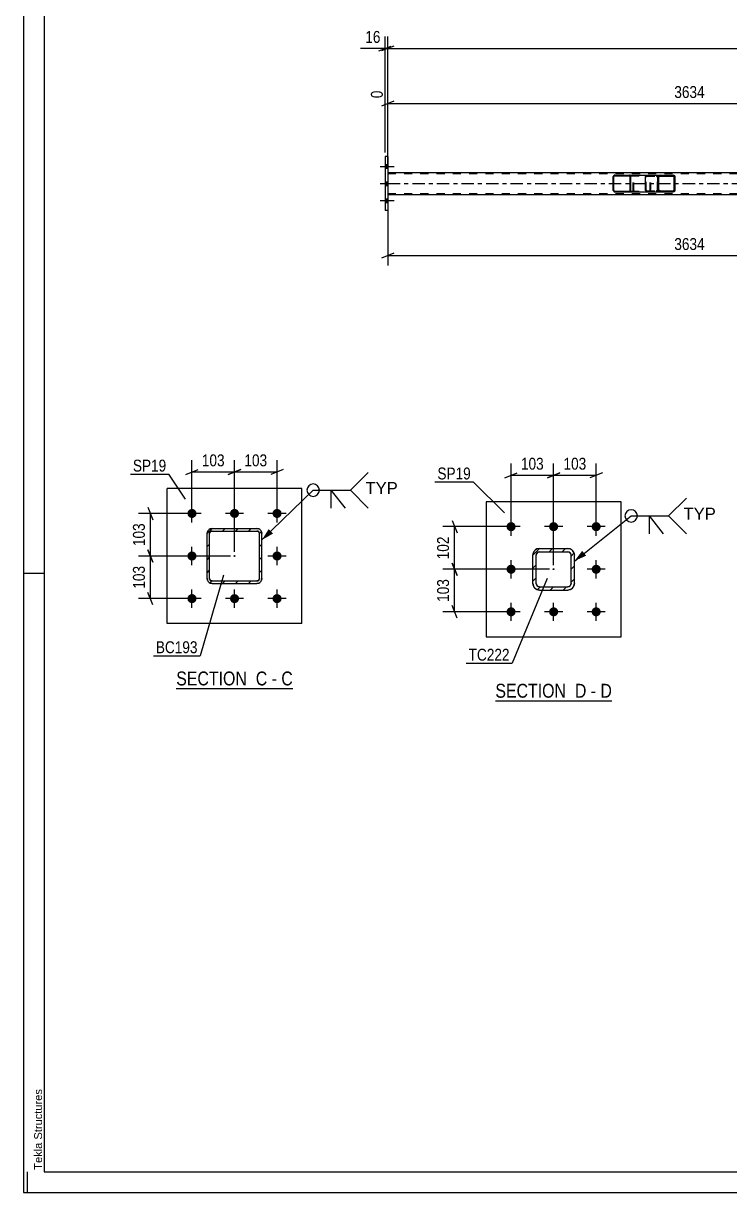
# Model space of a CAD drawing. Header units: millimetres. Extents: x -598 to 243, y -441 to 153.
# Drawn here: x -598 to -427.9, y -441 to -159.6 of the extents above; entities that cross this region are included whole.
import ezdxf

# ---------------------------------------------------------------- set-up
doc = ezdxf.new("R2010")
doc.units = ezdxf.units.MM
doc.linetypes.add('DXK_LINE_DOT2', pattern=[3.9198, 1.9599, -1.9599])
doc.linetypes.add('DXK_LINE_DOT3', pattern=[5.9187, 2.979, -0.9799, 0.9799, -0.9799])
doc.styles.add('Arial', font='ARIAL.TTF', dxfattribs={"height": 0.2})
doc.styles.add('Arial Narrow', font='ARIALN.TTF', dxfattribs={"height": 0.2})

# ---------------------------------------------------------------- blocks, each defined once
blk = doc.blocks.new('Unknown-318889849-1133')
at = {"color": 5, "linetype": 'Continuous'}
for p, q in [((-597.98, 152.99), (-597.98, -441.01)), ((-592.98, 147.99), (-592.98, -436.01)), ((-592.98, -292.01), (-597.98, -292.01)), ((-596.98, -441.01), (-596.98, -436.01)), ((-592.98, -436.01), (238.02, -436.01)), ((-597.98, -441.01), (243.02, -441.01))]:
    blk.add_line(p, q, dxfattribs=at)
at = {"color": 174, "linetype": 'Continuous', "style": 'Arial'}
blk.add_text('Tekla Structures', height=1.9102, rotation=90, dxfattribs=at).set_placement((-593.48, -435.51))
blk = doc.blocks.new('Unknown-318889849-13 - 5074')
at = {"color": 6, "linetype": 'Continuous'}
blk.add_line((-561.16, -319.66), (-533.09, -319.66), dxfattribs=at)
at = {"color": 0, "linetype": 'Continuous'}
blk.add_wipeout([(-543.05, -318.91), (-543.05, -315.41), (-561.16, -315.41), (-561.16, -318.91)], dxfattribs=at)
at = {"color": 7, "linetype": 'Continuous', "style": 'Arial Narrow'}
blk.add_text('SECTION ', height=3.34, dxfattribs=at).set_placement((-561.16, -318.91))
at = {"color": 0, "linetype": 'Continuous'}
blk.add_wipeout([(-539.23, -318.91), (-539.23, -315.41), (-542, -315.41), (-542, -318.91)], dxfattribs=at)
blk.add_wipeout([(-536.9, -318.91), (-536.9, -315.41), (-538.18, -315.41), (-538.18, -318.91)], dxfattribs=at)
at = {"color": 7, "linetype": 'Continuous', "style": 'Arial Narrow'}
blk.add_text('C', height=3.34, dxfattribs=at).set_placement((-542, -318.91))
at = {"color": 0, "linetype": 'Continuous'}
blk.add_wipeout([(-533.09, -318.91), (-533.09, -315.41), (-535.85, -315.41), (-535.85, -318.91)], dxfattribs=at)
at = {"color": 7, "linetype": 'Continuous', "style": 'Arial Narrow'}
for s, p in [('-', (-538.18, -318.91)), ('C', (-535.85, -318.91))]:
    blk.add_text(s, height=3.34, dxfattribs=at).set_placement(p)
blk = doc.blocks.new('Unknown-318889849-14 - 5330')
at = {"color": 6, "linetype": 'Continuous'}
blk.add_line((-484.29, -322.62), (-456.22, -322.62), dxfattribs=at)
at = {"color": 0, "linetype": 'Continuous'}
blk.add_wipeout([(-466.18, -321.87), (-466.18, -318.37), (-484.29, -318.37), (-484.29, -321.87)], dxfattribs=at)
at = {"color": 7, "linetype": 'Continuous', "style": 'Arial Narrow'}
blk.add_text('SECTION ', height=3.34, dxfattribs=at).set_placement((-484.29, -321.87))
at = {"color": 0, "linetype": 'Continuous'}
blk.add_wipeout([(-462.37, -321.87), (-462.37, -318.37), (-465.13, -318.37), (-465.13, -321.87)], dxfattribs=at)
blk.add_wipeout([(-460.04, -321.87), (-460.04, -318.37), (-461.32, -318.37), (-461.32, -321.87)], dxfattribs=at)
at = {"color": 7, "linetype": 'Continuous', "style": 'Arial Narrow'}
blk.add_text('D', height=3.34, dxfattribs=at).set_placement((-465.13, -321.87))
at = {"color": 0, "linetype": 'Continuous'}
blk.add_wipeout([(-456.22, -321.87), (-456.22, -318.37), (-458.99, -318.37), (-458.99, -321.87)], dxfattribs=at)
at = {"color": 7, "linetype": 'Continuous', "style": 'Arial Narrow'}
for s, p in [('-', (-461.32, -321.87)), ('D', (-458.99, -321.87))]:
    blk.add_text(s, height=3.34, dxfattribs=at).set_placement(p)
blk = doc.blocks.new('Bolt-318889849-4613 - 4537')
at = {"linetype": 'Continuous'}
for points in [[(-510.21, -194.44), (-510.21, -193.56), (-510.85, -193.56), (-510.85, -194.44)], [(-510.21, -194.44), (-510.21, -193.56), (-510.85, -193.56), (-510.85, -194.44)], [(-510.21, -194.44), (-510.21, -193.56), (-510.85, -193.56), (-510.85, -194.44)], [(-510.21, -198.54), (-510.21, -197.66), (-510.85, -197.66), (-510.85, -198.54)], [(-510.21, -198.54), (-510.21, -197.66), (-510.85, -197.66), (-510.85, -198.54)], [(-510.21, -202.64), (-510.21, -201.76), (-510.85, -201.76), (-510.85, -202.64)], [(-510.21, -202.64), (-510.21, -201.76), (-510.85, -201.76), (-510.85, -202.64)], [(-510.21, -202.64), (-510.21, -201.76), (-510.85, -201.76), (-510.85, -202.64)]]:
    blk.add_hatch(color=1, dxfattribs=at).paths.add_polyline_path(points)
at = {"color": 1, "linetype": 'Continuous'}
for p, q in [((-512.01, -194), (-508.69, -194)), ((-512.01, -194), (-508.69, -194)), ((-512.01, -194), (-508.69, -194)), ((-510.85, -193.56), (-510.21, -193.56)), ((-510.85, -193.56), (-510.21, -193.56)), ((-510.85, -193.56), (-510.21, -193.56)), ((-510.85, -194.44), (-510.21, -194.44)), ((-510.85, -194.44), (-510.21, -194.44)), ((-510.85, -194.44), (-510.21, -194.44)), ((-512.01, -198.1), (-508.69, -198.1)), ((-512.01, -198.1), (-508.69, -198.1)), ((-510.85, -197.66), (-510.21, -197.66)), ((-510.85, -197.66), (-510.21, -197.66)), ((-510.85, -198.54), (-510.21, -198.54)), ((-510.85, -198.54), (-510.21, -198.54)), ((-512.01, -202.2), (-508.69, -202.2)), ((-512.01, -202.2), (-508.69, -202.2)), ((-512.01, -202.2), (-508.69, -202.2)), ((-510.85, -201.76), (-510.21, -201.76)), ((-510.85, -201.76), (-510.21, -201.76)), ((-510.85, -201.76), (-510.21, -201.76)), ((-510.85, -202.64), (-510.21, -202.64)), ((-510.85, -202.64), (-510.21, -202.64)), ((-510.85, -202.64), (-510.21, -202.64))]:
    blk.add_line(p, q, dxfattribs=at)
blk = doc.blocks.new('Part-318889849-4617 - 4537')
at = {"color": 2, "linetype": 'Continuous'}
for p, q in [((-510.21, -195.46), (157.07, -195.46)), ((-510.21, -200.74), (-365.66, -200.74))]:
    blk.add_line(p, q, dxfattribs=at)
at = {"color": 7, "linetype": 'DXK_LINE_DOT2'}
for p, q in [((-510.21, -195.46), (-510.21, -200.74)), ((-510.21, -195.7), (157.07, -195.7)), ((-510.21, -200.5), (157.07, -200.5))]:
    blk.add_line(p, q, dxfattribs=at)
at = {"color": 7, "linetype": 'DXK_LINE_DOT3'}
blk.add_line((-510.21, -198.1), (157.07, -198.1), dxfattribs=at)
blk = doc.blocks.new('Part-318889849-4829 - 4537')
at = {"color": 2, "linetype": 'Continuous'}
for p, q in [((-510.21, -191.6), (-510.85, -191.6)), ((-510.85, -191.6), (-510.85, -204.6)), ((-510.21, -191.6), (-510.21, -204.6)), ((-510.21, -204.6), (-510.85, -204.6))]:
    blk.add_line(p, q, dxfattribs=at)
blk = doc.blocks.new('Part-318889849-4833 - 4537')
at = {"linetype": 'Continuous'}
h = blk.add_hatch(dxfattribs=at)
h.set_pattern_fill('', scale=0.7, style=0, pattern_type=0)
h.set_pattern_definition([(45, (-440.9856, -196.392), (-1.57154, 1.57154), [])])
h.paths.add_polyline_path([(-440.95, -196.58), (-440.99, -196.39), (-441.09, -196.24), (-441.26, -196.13), (-441.45, -196.1), (-444.63, -196.1), (-444.83, -196.13), (-444.99, -196.24), (-445.1, -196.39), (-445.14, -196.58), (-445.14, -199.62), (-445.1, -199.8), (-444.99, -199.96), (-444.83, -200.06), (-444.63, -200.1), (-441.45, -200.1), (-441.26, -200.06), (-441.09, -199.96), (-440.99, -199.8), (-440.95, -199.62)])
h.paths.add_polyline_path([(-441.22, -199.71), (-441.27, -199.79), (-441.35, -199.84), (-441.45, -199.86), (-444.63, -199.86), (-444.73, -199.84), (-444.81, -199.79), (-444.87, -199.71), (-444.89, -199.62), (-444.89, -196.58), (-444.87, -196.48), (-444.81, -196.41), (-444.73, -196.35), (-444.63, -196.34), (-441.45, -196.34), (-441.35, -196.35), (-441.27, -196.41), (-441.22, -196.48), (-441.2, -196.58), (-441.2, -199.62)])
at = {"color": 2, "linetype": 'Continuous'}
for p, q in [((-448.13, -196.58), (-448.11, -196.39)), ((-448.13, -199.62), (-448.13, -196.58)), ((-448.11, -196.39), (-448.05, -196.24)), ((-448.05, -196.24), (-447.96, -196.13)), ((-447.96, -196.13), (-447.86, -196.1)), ((-447.86, -196.1), (-444.63, -196.1)), ((-445.1, -196.39), (-445.14, -196.58)), ((-445.14, -199.62), (-445.14, -196.58)), ((-444.89, -196.58), (-444.87, -196.48)), ((-444.89, -199.62), (-444.89, -196.58)), ((-444.87, -196.48), (-444.81, -196.41)), ((-444.63, -196.1), (-444.83, -196.13)), ((-444.81, -196.41), (-444.73, -196.35)), ((-444.73, -196.35), (-444.63, -196.34)), ((-444.63, -196.1), (-441.45, -196.1)), ((-444.63, -196.34), (-441.45, -196.34)), ((-441.26, -196.13), (-441.45, -196.1)), ((-441.45, -196.34), (-441.35, -196.35)), ((-441.35, -196.35), (-441.27, -196.41)), ((-441.27, -196.41), (-441.22, -196.48)), ((-441.22, -196.48), (-441.2, -196.58)), ((-441.2, -199.62), (-441.2, -196.58)), ((-440.95, -196.58), (-440.99, -196.39)), ((-440.95, -199.62), (-440.95, -196.58)), ((-448.11, -199.8), (-448.13, -199.62)), ((-448.05, -199.96), (-448.11, -199.8)), ((-445.14, -199.62), (-445.1, -199.8)), ((-444.87, -199.71), (-444.89, -199.62)), ((-444.81, -199.79), (-444.87, -199.71)), ((-444.73, -199.84), (-444.81, -199.79)), ((-441.27, -199.79), (-441.35, -199.84)), ((-441.22, -199.71), (-441.27, -199.79)), ((-441.2, -199.62), (-441.22, -199.71)), ((-440.99, -199.8), (-440.95, -199.62)), ((-447.96, -200.06), (-448.05, -199.96)), ((-447.86, -200.1), (-447.96, -200.06)), ((-447.86, -200.1), (-444.63, -200.1)), ((-444.83, -200.06), (-444.63, -200.1)), ((-444.63, -199.86), (-444.73, -199.84)), ((-444.63, -199.86), (-441.45, -199.86)), ((-444.63, -200.1), (-441.45, -200.1)), ((-441.35, -199.84), (-441.45, -199.86)), ((-441.45, -200.1), (-441.26, -200.06))]:
    blk.add_line(p, q, dxfattribs=at)
at = {"color": 7, "linetype": 'DXK_LINE_DOT2'}
for p, q in [((-447.99, -196.48), (-448, -196.58)), ((-448, -199.62), (-448, -196.58)), ((-447.96, -196.41), (-447.99, -196.48)), ((-447.91, -196.35), (-447.96, -196.41)), ((-447.86, -196.34), (-447.91, -196.35)), ((-447.86, -196.34), (-441.45, -196.34)), ((-446.87, -196.34), (-446.87, -196.1)), ((-445.53, -196.1), (-445.33, -196.13)), ((-445.43, -196.35), (-445.53, -196.34)), ((-445.35, -196.41), (-445.43, -196.35)), ((-445.29, -196.48), (-445.35, -196.41)), ((-445.28, -196.58), (-445.29, -196.48)), ((-445.28, -199.62), (-445.28, -196.58)), ((-445.06, -196.39), (-445.02, -196.58)), ((-445.02, -199.62), (-445.02, -196.58)), ((-444.63, -196.1), (-441.45, -196.1)), ((-448, -199.62), (-447.99, -199.71)), ((-447.99, -199.71), (-447.96, -199.79)), ((-447.96, -199.79), (-447.91, -199.84)), ((-445.43, -199.84), (-445.35, -199.79)), ((-445.35, -199.79), (-445.29, -199.71)), ((-445.29, -199.71), (-445.28, -199.62)), ((-445.02, -199.62), (-445.06, -199.8)), ((-447.91, -199.84), (-447.86, -199.86)), ((-447.86, -199.86), (-441.45, -199.86)), ((-446.87, -200.1), (-446.87, -199.86)), ((-445.53, -199.86), (-445.43, -199.84)), ((-445.33, -200.06), (-445.53, -200.1)), ((-444.63, -200.1), (-441.45, -200.1))]:
    blk.add_line(p, q, dxfattribs=at)
for centre, start, end in [((-445.51, -196.59), 23.8494, 68.8059), ((-445.51, -199.6), 291.1941, 336.1506)]:
    blk.add_arc(centre, 0.492, start, end, dxfattribs=at)
at = {"color": 2, "linetype": 'Continuous'}
for centre, start, end in [((-444.65, -196.59), 111.1941, 156.1506), ((-441.44, -196.59), 23.8494, 68.8059), ((-444.65, -199.6), 203.8494, 248.8059), ((-441.44, -199.6), 291.1941, 336.1506)]:
    blk.add_arc(centre, 0.492, start, end, dxfattribs=at)
blk = doc.blocks.new('Part-318889849-4838 - 4537')
at = {"linetype": 'Continuous'}
h = blk.add_hatch(dxfattribs=at)
h.set_pattern_fill('', scale=0.7, style=0, pattern_type=0)
h.set_pattern_definition([(45, (-451.6547, -196.2933), (-1.57154, 1.57154), [])])
h.paths.add_polyline_path([(-451.63, -196.42), (-451.65, -196.29), (-451.73, -196.19), (-451.84, -196.12), (-451.97, -196.1), (-455.54, -196.1), (-455.68, -196.12), (-455.79, -196.19), (-455.86, -196.29), (-455.89, -196.42), (-455.89, -199.78), (-455.86, -199.9), (-455.79, -200), (-455.68, -200.07), (-455.54, -200.1), (-451.97, -200.1), (-451.84, -200.07), (-451.73, -200), (-451.65, -199.9), (-451.63, -199.78)])
h.paths.add_polyline_path([(-451.81, -199.84), (-451.85, -199.89), (-451.9, -199.92), (-451.97, -199.94), (-455.54, -199.94), (-455.61, -199.92), (-455.67, -199.89), (-455.7, -199.84), (-455.72, -199.78), (-455.72, -196.42), (-455.7, -196.35), (-455.67, -196.3), (-455.61, -196.27), (-455.54, -196.26), (-451.97, -196.26), (-451.9, -196.27), (-451.85, -196.3), (-451.81, -196.35), (-451.8, -196.42), (-451.8, -199.78)])
at = {"color": 2, "linetype": 'Continuous'}
for p, q in [((-455.86, -196.29), (-455.89, -196.42)), ((-455.89, -199.78), (-455.89, -196.42)), ((-455.72, -196.42), (-455.7, -196.35)), ((-455.72, -199.78), (-455.72, -196.42)), ((-455.7, -196.35), (-455.67, -196.3)), ((-455.54, -196.1), (-455.68, -196.12)), ((-455.67, -196.3), (-455.61, -196.27)), ((-455.61, -196.27), (-455.54, -196.26)), ((-455.54, -196.1), (-451.97, -196.1)), ((-455.54, -196.26), (-451.97, -196.26)), ((-451.97, -196.1), (-447.86, -196.1)), ((-451.84, -196.12), (-451.97, -196.1)), ((-451.97, -196.26), (-451.9, -196.27)), ((-451.9, -196.27), (-451.85, -196.3)), ((-451.85, -196.3), (-451.81, -196.35)), ((-451.81, -196.35), (-451.8, -196.42)), ((-451.8, -199.78), (-451.8, -196.42)), ((-451.63, -196.42), (-451.65, -196.29)), ((-451.63, -199.78), (-451.63, -196.42)), ((-455.89, -199.78), (-455.86, -199.9)), ((-455.7, -199.84), (-455.72, -199.78)), ((-451.8, -199.78), (-451.81, -199.84)), ((-451.65, -199.9), (-451.63, -199.78)), ((-455.67, -199.89), (-455.7, -199.84)), ((-455.68, -200.07), (-455.54, -200.1)), ((-455.61, -199.92), (-455.67, -199.89)), ((-455.54, -199.94), (-455.61, -199.92)), ((-455.54, -199.94), (-451.97, -199.94)), ((-455.54, -200.1), (-451.97, -200.1)), ((-451.9, -199.92), (-451.97, -199.94)), ((-451.97, -200.1), (-451.84, -200.07)), ((-451.97, -200.1), (-447.86, -200.1)), ((-451.85, -199.89), (-451.9, -199.92)), ((-451.81, -199.84), (-451.85, -199.89))]:
    blk.add_line(p, q, dxfattribs=at)
at = {"color": 7, "linetype": 'DXK_LINE_DOT2'}
for p, q in [((-455.54, -196.1), (-451.97, -196.1)), ((-455.54, -196.26), (-447.21, -196.26)), ((-451.13, -196.42), (-451.1, -196.29)), ((-451.13, -199.78), (-451.13, -196.42)), ((-450.94, -196.35), (-450.96, -196.42)), ((-450.96, -199.78), (-450.96, -196.42)), ((-450.91, -196.3), (-450.94, -196.35)), ((-450.92, -196.12), (-450.78, -196.1)), ((-450.85, -196.27), (-450.91, -196.3)), ((-450.78, -196.26), (-450.85, -196.27)), ((-447.86, -196.1), (-447.21, -196.1)), ((-447.21, -196.1), (-447.08, -196.12)), ((-447.14, -196.27), (-447.21, -196.26)), ((-447.09, -196.3), (-447.14, -196.27)), ((-447.05, -196.35), (-447.09, -196.3)), ((-447.04, -196.42), (-447.05, -196.35)), ((-447.04, -199.78), (-447.04, -196.42)), ((-446.89, -196.29), (-446.87, -196.39)), ((-446.87, -196.39), (-446.87, -196.42)), ((-446.87, -199.78), (-446.87, -196.42)), ((-451.1, -199.9), (-451.13, -199.78)), ((-450.96, -199.78), (-450.94, -199.84)), ((-447.05, -199.84), (-447.04, -199.78)), ((-446.87, -199.8), (-446.89, -199.9)), ((-446.87, -199.78), (-446.87, -199.8)), ((-455.54, -199.94), (-447.21, -199.94)), ((-455.54, -200.1), (-451.97, -200.1)), ((-450.94, -199.84), (-450.91, -199.89)), ((-450.78, -200.1), (-450.92, -200.07)), ((-450.91, -199.89), (-450.89, -199.9)), ((-450.89, -199.9), (-450.85, -199.92)), ((-450.85, -199.92), (-450.78, -199.94)), ((-447.86, -200.1), (-447.21, -200.1)), ((-447.21, -199.94), (-447.14, -199.92)), ((-447.08, -200.07), (-447.21, -200.1)), ((-447.14, -199.92), (-447.09, -199.89)), ((-447.09, -199.89), (-447.05, -199.84))]:
    blk.add_line(p, q, dxfattribs=at)
at = {"color": 2, "linetype": 'Continuous'}
for centre, start, end in [((-455.56, -196.43), 110.7583, 155.68), ((-451.96, -196.43), 24.32, 69.2417), ((-455.56, -199.76), 204.32, 249.2417), ((-451.96, -199.76), 290.7583, 335.68)]:
    blk.add_arc(centre, 0.331, start, end, dxfattribs=at)
at = {"color": 7, "linetype": 'DXK_LINE_DOT2'}
for centre, start, end in [((-450.8, -196.43), 110.7583, 155.68), ((-447.2, -196.43), 24.32, 69.2417), ((-450.8, -199.76), 204.32, 249.2417), ((-447.2, -199.76), 290.7583, 335.68)]:
    blk.add_arc(centre, 0.331, start, end, dxfattribs=at)
blk = doc.blocks.new('Part-318889849-5132 - 5074')
at = {"linetype": 'Continuous'}
h = blk.add_hatch(dxfattribs=at)
h.set_pattern_fill('', scale=0.7, style=0, pattern_type=0)
h.set_pattern_definition([(45, (-552.521, -281.1657), (-1.57154, 1.57154), [])])
h.paths.add_polyline_path([(-541.72, -281.17), (-552.52, -281.17), (-552.98, -281.26), (-553.37, -281.52), (-553.63, -281.91), (-553.72, -282.37), (-553.72, -293.17), (-553.63, -293.62), (-553.37, -294.01), (-552.98, -294.27), (-552.52, -294.37), (-541.72, -294.37), (-541.26, -294.27), (-540.87, -294.01), (-540.61, -293.62), (-540.52, -293.17), (-540.52, -282.37), (-540.61, -281.91), (-540.87, -281.52), (-541.26, -281.26)])
h.paths.add_polyline_path([(-541.17, -282.14), (-541.12, -282.37), (-541.12, -293.17), (-541.17, -293.4), (-541.3, -293.59), (-541.49, -293.72), (-541.72, -293.77), (-552.52, -293.77), (-552.75, -293.72), (-552.95, -293.59), (-553.08, -293.4), (-553.12, -293.17), (-553.12, -282.37), (-553.08, -282.14), (-552.95, -281.94), (-552.75, -281.81), (-552.52, -281.77), (-541.72, -281.77), (-541.49, -281.81), (-541.3, -281.94)])
blk.add_hatch(color=246, dxfattribs=at).paths.add_polyline_path([(-547.12, -287.87, -1), (-547.12, -287.67, -1)])
at = {"color": 7, "linetype": 'DXK_LINE_DOT2'}
for p, q in [((-552.98, -281.26), (-552.52, -281.17)), ((-552.52, -281.17), (-541.72, -281.17)), ((-541.72, -281.17), (-541.26, -281.26)), ((-553.72, -282.37), (-553.63, -281.91)), ((-553.72, -293.17), (-553.72, -282.37)), ((-553.08, -282.14), (-553.12, -282.37)), ((-553.12, -293.17), (-553.12, -282.37)), ((-552.95, -281.94), (-553.08, -282.14)), ((-552.75, -281.81), (-552.95, -281.94)), ((-552.52, -281.77), (-552.75, -281.81)), ((-552.52, -281.77), (-541.72, -281.77)), ((-541.49, -281.81), (-541.72, -281.77)), ((-541.3, -281.94), (-541.49, -281.81)), ((-541.17, -282.14), (-541.3, -281.94)), ((-541.12, -282.37), (-541.17, -282.14)), ((-541.12, -293.17), (-541.12, -282.37)), ((-540.61, -281.91), (-540.52, -282.37)), ((-540.52, -293.17), (-540.52, -282.37)), ((-553.63, -293.62), (-553.72, -293.17)), ((-553.12, -293.17), (-553.08, -293.4)), ((-553.08, -293.4), (-552.95, -293.59)), ((-552.52, -294.37), (-552.98, -294.27)), ((-552.95, -293.59), (-552.75, -293.72)), ((-552.75, -293.72), (-552.52, -293.77)), ((-552.52, -293.77), (-541.72, -293.77)), ((-552.52, -294.37), (-541.72, -294.37)), ((-541.72, -293.77), (-541.49, -293.72)), ((-541.26, -294.27), (-541.72, -294.37)), ((-541.49, -293.72), (-541.3, -293.59)), ((-541.3, -293.59), (-541.17, -293.4)), ((-541.17, -293.4), (-541.12, -293.17)), ((-540.52, -293.17), (-540.61, -293.62))]:
    blk.add_line(p, q, dxfattribs=at)
at = {"color": 2, "linetype": 'Continuous'}
for p, q in [((-552.52, -281.17), (-552.98, -281.26)), ((-552.52, -281.17), (-541.72, -281.17)), ((-541.26, -281.26), (-541.72, -281.17)), ((-553.63, -281.91), (-553.72, -282.37)), ((-553.72, -293.17), (-553.72, -282.37)), ((-553.12, -282.37), (-553.08, -282.14)), ((-553.12, -293.17), (-553.12, -282.37)), ((-553.08, -282.14), (-552.95, -281.94)), ((-552.95, -281.94), (-552.75, -281.81)), ((-552.75, -281.81), (-552.52, -281.77)), ((-552.52, -281.77), (-541.72, -281.77)), ((-541.72, -281.77), (-541.49, -281.81)), ((-541.49, -281.81), (-541.3, -281.94)), ((-541.3, -281.94), (-541.17, -282.14)), ((-541.17, -282.14), (-541.12, -282.37)), ((-541.12, -293.17), (-541.12, -282.37)), ((-540.52, -282.37), (-540.61, -281.91)), ((-540.52, -293.17), (-540.52, -282.37)), ((-553.72, -293.17), (-553.63, -293.62)), ((-553.08, -293.4), (-553.12, -293.17)), ((-552.95, -293.59), (-553.08, -293.4)), ((-552.98, -294.27), (-552.52, -294.37)), ((-552.75, -293.72), (-552.95, -293.59)), ((-552.52, -293.77), (-552.75, -293.72)), ((-552.52, -293.77), (-541.72, -293.77)), ((-552.52, -294.37), (-541.72, -294.37)), ((-541.49, -293.72), (-541.72, -293.77)), ((-541.72, -294.37), (-541.26, -294.27)), ((-541.3, -293.59), (-541.49, -293.72)), ((-541.17, -293.4), (-541.3, -293.59)), ((-541.12, -293.17), (-541.17, -293.4)), ((-540.61, -293.62), (-540.52, -293.17))]:
    blk.add_line(p, q, dxfattribs=at)
at = {"color": 7, "linetype": 'DXK_LINE_DOT3'}
blk.add_line((-547.12, -287.77), (-547.12, -287.77), dxfattribs=at)
at = {"color": 246, "linetype": 'DXK_LINE_DOT2'}
blk.add_line((-547.12, -287.77), (-547.12, -287.77), dxfattribs=at)
at = {"color": 246, "linetype": 'Continuous'}
blk.add_circle((-547.12, -287.77), 0.1, dxfattribs=at)
at = {"color": 7, "linetype": 'DXK_LINE_DOT2'}
for centre, start, end in [((-552.52, -282.37), 112.5, 157.5), ((-541.72, -282.37), 22.5, 67.5), ((-552.52, -293.17), 202.5, 247.5), ((-541.72, -293.17), 292.5, 337.5)]:
    blk.add_arc(centre, 1.2, start, end, dxfattribs=at)
at = {"color": 2, "linetype": 'Continuous'}
for centre, start, end in [((-552.52, -282.37), 112.5, 157.5), ((-541.72, -282.37), 22.5, 67.5), ((-552.52, -293.17), 202.5, 247.5), ((-541.72, -293.17), 292.5, 337.5)]:
    blk.add_arc(centre, 1.2, start, end, dxfattribs=at)
blk = doc.blocks.new('Bolt-318889849-5124 - 5074')
at = {"linetype": 'Continuous'}
for points in [[(-557.37, -278.62, -1), (-557.37, -276.42, -1)], [(-547.12, -278.62, -1), (-547.12, -276.42, -1)], [(-536.87, -278.62, -1), (-536.87, -276.42, -1)], [(-557.37, -288.87, -1), (-557.37, -286.67, -1)], [(-536.87, -288.87, -1), (-536.87, -286.67, -1)], [(-557.37, -299.12, -1), (-557.37, -296.92, -1)], [(-547.12, -299.12, -1), (-547.12, -296.92, -1)], [(-536.87, -299.12, -1), (-536.87, -296.92, -1)]]:
    blk.add_hatch(color=1, dxfattribs=at).paths.add_polyline_path(points)
at = {"color": 1, "linetype": 'Continuous'}
for p, q in [((-557.37, -279.72), (-557.37, -275.32)), ((-547.12, -279.72), (-547.12, -275.32)), ((-536.87, -279.72), (-536.87, -275.32)), ((-555.17, -277.52), (-559.57, -277.52)), ((-544.92, -277.52), (-549.32, -277.52)), ((-534.67, -277.52), (-539.07, -277.52)), ((-557.37, -289.97), (-557.37, -285.57)), ((-536.87, -289.97), (-536.87, -285.57)), ((-555.17, -287.77), (-559.57, -287.77)), ((-534.67, -287.77), (-539.07, -287.77)), ((-555.17, -298.02), (-559.57, -298.02)), ((-557.37, -300.22), (-557.37, -295.82)), ((-544.92, -298.02), (-549.32, -298.02)), ((-547.12, -300.22), (-547.12, -295.82)), ((-534.67, -298.02), (-539.07, -298.02)), ((-536.87, -300.22), (-536.87, -295.82))]:
    blk.add_line(p, q, dxfattribs=at)
blk = doc.blocks.new('Part-318889849-5224 - 5074')
at = {"color": 2, "linetype": 'Continuous'}
for p, q in [((-530.87, -271.52), (-563.37, -271.52)), ((-563.37, -304.02), (-563.37, -271.52)), ((-530.87, -304.02), (-530.87, -271.52)), ((-530.87, -304.02), (-563.37, -304.02))]:
    blk.add_line(p, q, dxfattribs=at)
blk = doc.blocks.new('Part-318889849-5491 - 5330')
at = {"linetype": 'Continuous'}
h = blk.add_hatch(dxfattribs=at)
h.set_pattern_fill('', scale=0.7, style=0, pattern_type=0)
h.set_pattern_definition([(45, (-473.658, -285.9458), (-1.57154, 1.57154), [])])
h.paths.add_polyline_path([(-466.86, -285.95), (-473.66, -285.95), (-474.27, -286.07), (-474.79, -286.41), (-475.14, -286.93), (-475.26, -287.55), (-475.26, -294.35), (-475.14, -294.96), (-474.79, -295.48), (-474.27, -295.82), (-473.66, -295.95), (-466.86, -295.95), (-466.25, -295.82), (-465.73, -295.48), (-465.38, -294.96), (-465.26, -294.35), (-465.26, -287.55), (-465.38, -286.93), (-465.73, -286.41), (-466.25, -286.07)])
h.paths.add_polyline_path([(-466.12, -287.24), (-466.06, -287.55), (-466.06, -294.35), (-466.12, -294.65), (-466.29, -294.91), (-466.55, -295.08), (-466.86, -295.15), (-473.66, -295.15), (-473.96, -295.08), (-474.22, -294.91), (-474.4, -294.65), (-474.46, -294.35), (-474.46, -287.55), (-474.4, -287.24), (-474.22, -286.98), (-473.96, -286.81), (-473.66, -286.75), (-466.86, -286.75), (-466.55, -286.81), (-466.29, -286.98)])
blk.add_hatch(color=246, dxfattribs=at).paths.add_polyline_path([(-470.26, -291.05, -1), (-470.26, -290.85, -1)])
at = {"color": 7, "linetype": 'DXK_LINE_DOT2'}
for p, q in [((-475.26, -287.55), (-475.14, -286.93)), ((-474.27, -286.07), (-473.66, -285.95)), ((-473.66, -286.75), (-473.96, -286.81)), ((-473.66, -285.95), (-466.86, -285.95)), ((-473.66, -286.75), (-466.86, -286.75)), ((-466.86, -285.95), (-466.25, -286.07)), ((-466.55, -286.81), (-466.86, -286.75)), ((-465.38, -286.93), (-465.26, -287.55)), ((-475.26, -294.35), (-475.26, -287.55)), ((-474.4, -287.24), (-474.46, -287.55)), ((-474.46, -294.35), (-474.46, -287.55)), ((-466.06, -287.55), (-466.12, -287.24)), ((-466.06, -294.35), (-466.06, -287.55)), ((-465.26, -294.35), (-465.26, -287.55)), ((-475.14, -294.96), (-475.26, -294.35)), ((-474.46, -294.35), (-474.4, -294.65)), ((-473.96, -295.08), (-473.66, -295.15)), ((-473.66, -295.15), (-466.86, -295.15)), ((-466.86, -295.15), (-466.55, -295.08)), ((-466.12, -294.65), (-466.06, -294.35)), ((-465.26, -294.35), (-465.38, -294.96)), ((-473.66, -295.95), (-474.27, -295.82)), ((-473.66, -295.95), (-466.86, -295.95)), ((-466.25, -295.82), (-466.86, -295.95))]:
    blk.add_line(p, q, dxfattribs=at)
at = {"color": 2, "linetype": 'Continuous'}
for p, q in [((-475.14, -286.93), (-475.26, -287.55)), ((-473.66, -285.95), (-474.27, -286.07)), ((-473.96, -286.81), (-473.66, -286.75)), ((-473.66, -285.95), (-466.86, -285.95)), ((-473.66, -286.75), (-466.86, -286.75)), ((-466.25, -286.07), (-466.86, -285.95)), ((-466.86, -286.75), (-466.55, -286.81)), ((-465.26, -287.55), (-465.38, -286.93)), ((-475.26, -294.35), (-475.26, -287.55)), ((-474.46, -287.55), (-474.4, -287.24)), ((-474.46, -294.35), (-474.46, -287.55)), ((-466.12, -287.24), (-466.06, -287.55)), ((-466.06, -294.35), (-466.06, -287.55)), ((-465.26, -294.35), (-465.26, -287.55)), ((-475.26, -294.35), (-475.14, -294.96)), ((-474.4, -294.65), (-474.46, -294.35)), ((-473.66, -295.15), (-473.96, -295.08)), ((-473.66, -295.15), (-466.86, -295.15)), ((-466.55, -295.08), (-466.86, -295.15)), ((-466.06, -294.35), (-466.12, -294.65)), ((-465.38, -294.96), (-465.26, -294.35)), ((-474.27, -295.82), (-473.66, -295.95)), ((-473.66, -295.95), (-466.86, -295.95)), ((-466.86, -295.95), (-466.25, -295.82))]:
    blk.add_line(p, q, dxfattribs=at)
at = {"color": 7, "linetype": 'DXK_LINE_DOT3'}
blk.add_line((-470.26, -290.95), (-470.26, -290.95), dxfattribs=at)
at = {"color": 246, "linetype": 'DXK_LINE_DOT2'}
blk.add_line((-470.26, -290.95), (-470.26, -290.95), dxfattribs=at)
at = {"color": 246, "linetype": 'Continuous'}
blk.add_circle((-470.26, -290.95), 0.1, dxfattribs=at)
at = {"color": 7, "linetype": 'DXK_LINE_DOT2'}
for centre, radius, start, end in [((-473.66, -287.55), 1.6, 112.5, 157.5), ((-473.66, -287.55), 0.8, 112.5, 157.5), ((-466.86, -287.55), 0.8, 22.5, 67.5), ((-466.86, -287.55), 1.6, 22.5, 67.5), ((-473.66, -294.35), 1.6, 202.5, 247.5), ((-473.66, -294.35), 0.8, 202.5, 247.5), ((-466.86, -294.35), 0.8, 292.5, 337.5), ((-466.86, -294.35), 1.6, 292.5, 337.5)]:
    blk.add_arc(centre, radius, start, end, dxfattribs=at)
at = {"color": 2, "linetype": 'Continuous'}
for centre, radius, start, end in [((-473.66, -287.55), 1.6, 112.5, 157.5), ((-473.66, -287.55), 0.8, 112.5, 157.5), ((-466.86, -287.55), 0.8, 22.5, 67.5), ((-466.86, -287.55), 1.6, 22.5, 67.5), ((-473.66, -294.35), 1.6, 202.5, 247.5), ((-473.66, -294.35), 0.8, 202.5, 247.5), ((-466.86, -294.35), 0.8, 292.5, 337.5), ((-466.86, -294.35), 1.6, 292.5, 337.5)]:
    blk.add_arc(centre, radius, start, end, dxfattribs=at)
blk = doc.blocks.new('Bolt-318889849-5368 - 5330')
at = {"linetype": 'Continuous'}
for points in [[(-480.51, -281.8, -1), (-480.51, -279.6, -1)], [(-470.26, -281.8, -1), (-470.26, -279.6, -1)], [(-460.01, -281.8, -1), (-460.01, -279.6, -1)], [(-480.51, -292.05, -1), (-480.51, -289.85, -1)], [(-460.01, -292.05, -1), (-460.01, -289.85, -1)], [(-480.51, -302.3, -1), (-480.51, -300.1, -1)], [(-470.26, -302.3, -1), (-470.26, -300.1, -1)], [(-460.01, -302.3, -1), (-460.01, -300.1, -1)]]:
    blk.add_hatch(color=1, dxfattribs=at).paths.add_polyline_path(points)
at = {"color": 1, "linetype": 'Continuous'}
for p, q in [((-480.51, -282.9), (-480.51, -278.5)), ((-470.26, -282.9), (-470.26, -278.5)), ((-460.01, -282.9), (-460.01, -278.5)), ((-478.31, -280.7), (-482.71, -280.7)), ((-468.06, -280.7), (-472.46, -280.7)), ((-457.81, -280.7), (-462.21, -280.7)), ((-480.51, -293.15), (-480.51, -288.75)), ((-460.01, -293.15), (-460.01, -288.75)), ((-478.31, -290.95), (-482.71, -290.95)), ((-457.81, -290.95), (-462.21, -290.95)), ((-480.51, -303.4), (-480.51, -299)), ((-470.26, -303.4), (-470.26, -299)), ((-460.01, -303.4), (-460.01, -299)), ((-478.31, -301.2), (-482.71, -301.2)), ((-468.06, -301.2), (-472.46, -301.2)), ((-457.81, -301.2), (-462.21, -301.2))]:
    blk.add_line(p, q, dxfattribs=at)
blk = doc.blocks.new('Part-318889849-5486 - 5330')
at = {"color": 2, "linetype": 'Continuous'}
for p, q in [((-454.01, -274.7), (-486.51, -274.7)), ((-486.51, -274.7), (-486.51, -307.2)), ((-454.01, -307.2), (-454.01, -274.7)), ((-486.51, -307.2), (-454.01, -307.2))]:
    blk.add_line(p, q, dxfattribs=at)
blk = doc.blocks.new('StraightDimension-318889849-4916 - 4537')
at = {"color": 7, "linetype": 'Continuous'}
for p, q in [((-364.86, -186.84), (-364.86, -170.25)), ((-510.21, -194.46), (-510.21, -175.74)), ((-508.71, -178.26), (-511.71, -179.46)), ((-510.21, -178.86), (-364.86, -178.86)), ((-366.36, -179.46), (-363.36, -178.26))]:
    blk.add_line(p, q, dxfattribs=at)
at = {"color": 0, "linetype": 'Continuous'}
for points in [[(-365.46, -169.65), (-369.66, -169.65), (-369.66, -178.16), (-365.46, -178.16)], [(-510.81, -175.14), (-515.01, -175.14), (-515.01, -178.16), (-510.81, -178.16)]]:
    blk.add_wipeout(points, dxfattribs=at)
at = {"color": 0}
blk.add_wipeout([(-433.28, -178.11), (-433.28, -173.91), (-441.79, -173.91), (-441.79, -178.11)], dxfattribs=at)
at = {"color": 3, "linetype": 'Continuous', "style": 'Arial Narrow'}
for s, height, p in [('3634', 2.863, (-366.06, -177.56)), ('0', 2.86, (-511.41, -177.56))]:
    blk.add_text(s, height=height, rotation=90.0002, dxfattribs=at).set_placement(p)
at = {"color": 3, "style": 'Arial Narrow'}
blk.add_text('3634', height=2.863, dxfattribs=at).set_placement((-441.19, -177.51))
blk = doc.blocks.new('StraightDimension-318889849-4956 - 4537')
at = {"color": 7, "linetype": 'Continuous'}
for p, q in [((-510.21, -201.74), (-510.21, -217.85)), ((-364.86, -210.14), (-364.86, -217.85)), ((-508.71, -214.85), (-511.71, -216.05)), ((-510.21, -215.45), (-364.86, -215.45)), ((-366.36, -216.05), (-363.36, -214.85))]:
    blk.add_line(p, q, dxfattribs=at)
at = {"color": 0}
blk.add_wipeout([(-433.28, -214.7), (-433.28, -210.5), (-441.79, -210.5), (-441.79, -214.7)], dxfattribs=at)
at = {"color": 3, "style": 'Arial Narrow'}
blk.add_text('3634', height=2.863, dxfattribs=at).set_placement((-441.19, -214.1))
blk = doc.blocks.new('StraightDimension-318889849-56250 - 4537')
at = {"color": 7, "linetype": 'Continuous'}
for p, q in [((-510.21, -190.6), (-510.21, -162.75)), ((-508.71, -165), (-511.71, -166.2)), ((-510.21, -165.6), (165.69, -165.6))]:
    blk.add_line(p, q, dxfattribs=at)
blk = doc.blocks.new('StraightDimension-318889849-56251 - 4537')
at = {"color": 7, "linetype": 'Continuous'}
for p, q in [((-510.85, -190.6), (-510.85, -162.75)), ((-510.21, -190.6), (-510.21, -162.75)), ((-512.35, -166.2), (-509.35, -165)), ((-508.71, -165), (-511.71, -166.2)), ((-510.85, -165.6), (-510.21, -165.6))]:
    blk.add_line(p, q, dxfattribs=at)
at = {"color": 0}
blk.add_wipeout([(-511.37, -164.85), (-511.37, -160.65), (-516.23, -160.65), (-516.23, -164.85)], dxfattribs=at)
at = {"color": 7, "linetype": 'Continuous'}
blk.add_line((-510.85, -165.6), (-516.76, -165.6), dxfattribs=at)
blk.add_line((-510.85, -165.6), (-516.76, -165.6), dxfattribs=at)
at = {"color": 3, "style": 'Arial Narrow'}
blk.add_text('16', height=2.863, dxfattribs=at).set_placement((-515.63, -164.25))
blk = doc.blocks.new('StraightDimension-318889849-5282 - 5074')
at = {"color": 7, "linetype": 'Continuous'}
for p, q in [((-558.87, -268.12), (-555.87, -266.92)), ((-557.37, -276.52), (-557.37, -264.67)), ((-545.62, -266.92), (-548.62, -268.12)), ((-547.12, -286.77), (-547.12, -264.67)), ((-557.37, -267.52), (-547.12, -267.52))]:
    blk.add_line(p, q, dxfattribs=at)
at = {"color": 0}
blk.add_wipeout([(-548.9, -266.77), (-548.9, -262.57), (-555.59, -262.57), (-555.59, -266.77)], dxfattribs=at)
at = {"color": 3, "style": 'Arial Narrow'}
blk.add_text('103', height=2.863, dxfattribs=at).set_placement((-554.99, -266.17))
blk = doc.blocks.new('StraightDimension-318889849-5290 - 5074')
at = {"color": 7, "linetype": 'Continuous'}
for p, q in [((-548.62, -268.12), (-545.62, -266.92)), ((-547.12, -286.77), (-547.12, -264.67)), ((-535.37, -266.92), (-538.37, -268.12)), ((-536.87, -276.52), (-536.87, -264.67)), ((-547.12, -267.52), (-536.87, -267.52))]:
    blk.add_line(p, q, dxfattribs=at)
at = {"color": 0}
blk.add_wipeout([(-538.65, -266.77), (-538.65, -262.57), (-545.34, -262.57), (-545.34, -266.77)], dxfattribs=at)
at = {"color": 3, "style": 'Arial Narrow'}
blk.add_text('103', height=2.863, dxfattribs=at).set_placement((-544.74, -266.17))
blk = doc.blocks.new('StraightDimension-318889849-5299 - 5074')
at = {"color": 7, "linetype": 'Continuous'}
for p, q in [((-558.37, -277.52), (-570.22, -277.52)), ((-567.97, -276.02), (-566.77, -279.02)), ((-567.37, -287.77), (-567.37, -277.52)), ((-566.77, -289.27), (-567.97, -286.27)), ((-548.12, -287.77), (-570.22, -287.77))]:
    blk.add_line(p, q, dxfattribs=at)
at = {"color": 0}
blk.add_wipeout([(-568.12, -279.3), (-572.32, -279.3), (-572.32, -285.98), (-568.12, -285.98)], dxfattribs=at)
at = {"color": 3, "style": 'Arial Narrow'}
blk.add_text('103', height=2.863, rotation=90.0002, dxfattribs=at).set_placement((-568.72, -285.38))
blk = doc.blocks.new('StraightDimension-318889849-5307 - 5074')
at = {"color": 7, "linetype": 'Continuous'}
for p, q in [((-567.97, -286.27), (-566.77, -289.27)), ((-548.12, -287.77), (-570.22, -287.77)), ((-567.37, -298.02), (-567.37, -287.77)), ((-558.37, -298.02), (-570.22, -298.02)), ((-566.77, -299.52), (-567.97, -296.52))]:
    blk.add_line(p, q, dxfattribs=at)
at = {"color": 0}
blk.add_wipeout([(-568.12, -289.55), (-572.32, -289.55), (-572.32, -296.23), (-568.12, -296.23)], dxfattribs=at)
at = {"color": 3, "style": 'Arial Narrow'}
blk.add_text('103', height=2.863, rotation=90.0002, dxfattribs=at).set_placement((-568.72, -295.63))
blk = doc.blocks.new('StraightDimension-318889849-5538 - 5330')
at = {"color": 7, "linetype": 'Continuous'}
for p, q in [((-481.51, -280.7), (-496.96, -280.7)), ((-494.71, -279.2), (-493.51, -282.2)), ((-494.11, -290.95), (-494.11, -280.7)), ((-493.51, -292.45), (-494.71, -289.45)), ((-471.26, -290.95), (-496.96, -290.95))]:
    blk.add_line(p, q, dxfattribs=at)
at = {"color": 0}
blk.add_wipeout([(-494.86, -282.48), (-499.06, -282.48), (-499.06, -289.16), (-494.86, -289.16)], dxfattribs=at)
at = {"color": 3, "style": 'Arial Narrow'}
blk.add_text('102', height=2.863, rotation=90.0002, dxfattribs=at).set_placement((-495.46, -288.56))
blk = doc.blocks.new('StraightDimension-318889849-5553 - 5330')
at = {"color": 7, "linetype": 'Continuous'}
for p, q in [((-494.71, -289.45), (-493.51, -292.45)), ((-471.26, -290.95), (-496.96, -290.95)), ((-494.11, -301.2), (-494.11, -290.95)), ((-493.51, -302.7), (-494.71, -299.7)), ((-481.51, -301.2), (-496.96, -301.2))]:
    blk.add_line(p, q, dxfattribs=at)
at = {"color": 0}
blk.add_wipeout([(-494.86, -292.73), (-499.06, -292.73), (-499.06, -299.41), (-494.86, -299.41)], dxfattribs=at)
at = {"color": 3, "style": 'Arial Narrow'}
blk.add_text('103', height=2.863, rotation=90.0002, dxfattribs=at).set_placement((-495.46, -298.81))
blk = doc.blocks.new('StraightDimension-318889849-5569 - 5330')
at = {"color": 7, "linetype": 'Continuous'}
for p, q in [((-480.51, -279.7), (-480.51, -265.48)), ((-470.26, -289.95), (-470.26, -265.48)), ((-482.01, -268.93), (-479.01, -267.73)), ((-480.51, -268.33), (-470.26, -268.33)), ((-468.76, -267.73), (-471.76, -268.93))]:
    blk.add_line(p, q, dxfattribs=at)
at = {"color": 0}
blk.add_wipeout([(-472.04, -267.58), (-472.04, -263.38), (-478.73, -263.38), (-478.73, -267.58)], dxfattribs=at)
at = {"color": 3, "style": 'Arial Narrow'}
blk.add_text('103', height=2.863, dxfattribs=at).set_placement((-478.13, -266.98))
blk = doc.blocks.new('StraightDimension-318889849-5584 - 5330')
at = {"color": 7, "linetype": 'Continuous'}
for p, q in [((-470.26, -289.95), (-470.26, -265.48)), ((-460.01, -279.7), (-460.01, -265.48)), ((-471.76, -268.93), (-468.76, -267.73)), ((-470.26, -268.33), (-460.01, -268.33)), ((-458.51, -267.73), (-461.51, -268.93))]:
    blk.add_line(p, q, dxfattribs=at)
at = {"color": 0}
blk.add_wipeout([(-461.79, -267.58), (-461.79, -263.38), (-468.48, -263.38), (-468.48, -267.58)], dxfattribs=at)
at = {"color": 3, "style": 'Arial Narrow'}
blk.add_text('103', height=2.863, dxfattribs=at).set_placement((-467.88, -266.98))
blk = doc.blocks.new('Mark-318889849-5220 - 5074')
at = {"color": 0}
blk.add_wipeout([(-563.56, -267.44), (-563.56, -264.44), (-571.6, -264.44), (-571.6, -267.44)], dxfattribs=at)
blk.add_wipeout([(-563.56, -267.44), (-563.56, -264.44), (-571.6, -264.44), (-571.6, -267.44)], dxfattribs=at)
at = {"color": 30, "linetype": 'Continuous'}
for p in [(-572.2, -268.04), (-558.9, -274.07)]:
    blk.add_line(p, (-562.96, -268.04), dxfattribs=at)
at = {"color": 3, "style": 'Arial Narrow'}
blk.add_text('SP19', height=2.863, dxfattribs=at).set_placement((-571.6, -267.44))
blk = doc.blocks.new('Mark-318889849-5128 - 5074')
at = {"color": 0}
blk.add_wipeout([(-556.02, -311.16), (-556.02, -308.16), (-566.07, -308.16), (-566.07, -311.16)], dxfattribs=at)
blk.add_wipeout([(-556.02, -311.16), (-556.02, -308.16), (-566.07, -308.16), (-566.07, -311.16)], dxfattribs=at)
at = {"color": 30, "linetype": 'Continuous'}
for p in [(-549.75, -292.4), (-566.67, -311.76)]:
    blk.add_line(p, (-555.42, -311.76), dxfattribs=at)
at = {"color": 3, "style": 'Arial Narrow'}
blk.add_text('BC193', height=2.863, dxfattribs=at).set_placement((-566.07, -311.16))
blk = doc.blocks.new('WeldMark-318889849-5315 - 5074')
at = {"linetype": 'Continuous'}
blk.add_hatch(color=30, dxfattribs=at).paths.add_polyline_path([(-537.85, -282.36), (-540.52, -283.91), (-538.89, -281.28)])
at = {"color": 30, "linetype": 'Continuous'}
for p, q in [((-540.52, -283.91), (-528.18, -271.93)), ((-528.18, -271.93), (-519.18, -271.93))]:
    blk.add_line(p, q, dxfattribs=at)
at = {"color": 3, "linetype": 'Continuous'}
for q in [(-520.47, -276.21), (-523.9, -276.21)]:
    blk.add_line((-523.9, -271.93), q, dxfattribs=at)
for start, end in [(90, 270), (270, 90)]:
    blk.add_arc((-528.18, -271.93), 1.5, start, end, dxfattribs=at)
at = {"color": 0, "linetype": 'Continuous'}
blk.add_wipeout([(-507.81, -272.83), (-507.81, -269.83), (-515.58, -269.83), (-515.58, -272.83)], dxfattribs=at)
blk.add_wipeout([(-507.81, -272.83), (-507.81, -269.83), (-515.58, -269.83), (-515.58, -272.83)], dxfattribs=at)
at = {"color": 3, "linetype": 'Continuous'}
for q in [(-514.9, -267.64), (-514.9, -276.21)]:
    blk.add_line((-519.18, -271.93), q, dxfattribs=at)
at = {"color": 3, "linetype": 'Continuous', "style": 'Arial'}
blk.add_text('TYP', height=2.865, dxfattribs=at).set_placement((-515.58, -272.83))
blk = doc.blocks.new('WeldMark-318889849-5599 - 5330')
at = {"linetype": 'Continuous'}
blk.add_hatch(color=30, dxfattribs=at).paths.add_polyline_path([(-462.44, -287.7), (-465.26, -288.97), (-463.37, -286.52)])
at = {"color": 30, "linetype": 'Continuous'}
for p, q in [((-465.26, -288.97), (-451.57, -278.11)), ((-451.57, -278.11), (-442.57, -278.11))]:
    blk.add_line(p, q, dxfattribs=at)
at = {"color": 3, "linetype": 'Continuous'}
for q in [(-443.85, -282.39), (-447.28, -282.39)]:
    blk.add_line((-447.28, -278.11), q, dxfattribs=at)
for start, end in [(90, 270), (270, 90)]:
    blk.add_arc((-451.57, -278.11), 1.5, start, end, dxfattribs=at)
at = {"color": 0, "linetype": 'Continuous'}
blk.add_wipeout([(-431.19, -279.01), (-431.19, -276.01), (-438.97, -276.01), (-438.97, -279.01)], dxfattribs=at)
blk.add_wipeout([(-431.19, -279.01), (-431.19, -276.01), (-438.97, -276.01), (-438.97, -279.01)], dxfattribs=at)
at = {"color": 3, "linetype": 'Continuous'}
for q in [(-438.28, -273.82), (-438.28, -282.39)]:
    blk.add_line((-442.57, -278.11), q, dxfattribs=at)
at = {"color": 3, "linetype": 'Continuous', "style": 'Arial'}
blk.add_text('TYP', height=2.865, dxfattribs=at).set_placement((-438.97, -279.01))
blk = doc.blocks.new('Mark-318889849-5487 - 5330')
at = {"color": 0}
blk.add_wipeout([(-480.87, -312.96), (-480.87, -309.96), (-490.73, -309.96), (-490.73, -312.96)], dxfattribs=at)
blk.add_wipeout([(-480.87, -312.96), (-480.87, -309.96), (-490.73, -309.96), (-490.73, -312.96)], dxfattribs=at)
at = {"color": 30, "linetype": 'Continuous'}
for p in [(-471.84, -293.15), (-491.33, -313.56)]:
    blk.add_line(p, (-480.27, -313.56), dxfattribs=at)
at = {"color": 3, "style": 'Arial Narrow'}
blk.add_text('TC222', height=2.863, dxfattribs=at).set_placement((-490.73, -312.96))
blk = doc.blocks.new('Mark-318889849-5482 - 5330')
at = {"color": 0}
blk.add_wipeout([(-490.21, -269.33), (-490.21, -266.33), (-498.25, -266.33), (-498.25, -269.33)], dxfattribs=at)
blk.add_wipeout([(-490.21, -269.33), (-490.21, -266.33), (-498.25, -266.33), (-498.25, -269.33)], dxfattribs=at)
at = {"color": 30, "linetype": 'Continuous'}
for p in [(-498.85, -269.93), (-482.11, -277.37)]:
    blk.add_line(p, (-489.61, -269.93), dxfattribs=at)
at = {"color": 3, "style": 'Arial Narrow'}
blk.add_text('SP19', height=2.863, dxfattribs=at).set_placement((-498.25, -269.33))

msp = doc.modelspace()

# ---------------------------------------------------------------- block references
for name in ['Unknown-318889849-1133', 'Bolt-318889849-4613 - 4537', 'Part-318889849-4829 - 4537', 'Part-318889849-4617 - 4537', 'Part-318889849-4838 - 4537', 'Part-318889849-4833 - 4537', 'Part-318889849-5224 - 5074', 'Bolt-318889849-5124 - 5074', 'Part-318889849-5486 - 5330', 'Bolt-318889849-5368 - 5330', 'Part-318889849-5132 - 5074', 'Part-318889849-5491 - 5330']:
    msp.add_blockref(name, (0, 0))

# ---------------------------------------------------------------- next in the draw order: block references
for name in ['StraightDimension-318889849-4916 - 4537', 'StraightDimension-318889849-4956 - 4537', 'StraightDimension-318889849-5282 - 5074', 'StraightDimension-318889849-5538 - 5330', 'Unknown-318889849-13 - 5074', 'Unknown-318889849-14 - 5330']:
    msp.add_blockref(name, (0, 0))

# ---------------------------------------------------------------- next in the draw order: block references
for name in ['StraightDimension-318889849-56250 - 4537', 'Mark-318889849-5220 - 5074', 'StraightDimension-318889849-5290 - 5074', 'StraightDimension-318889849-5553 - 5330']:
    msp.add_blockref(name, (0, 0))

# ---------------------------------------------------------------- next in the draw order: block references
for name in ['StraightDimension-318889849-56251 - 4537', 'StraightDimension-318889849-5569 - 5330', 'WeldMark-318889849-5315 - 5074', 'StraightDimension-318889849-5299 - 5074', 'Mark-318889849-5487 - 5330']:
    msp.add_blockref(name, (0, 0))

# ---------------------------------------------------------------- next in the draw order: block references
for name in ['StraightDimension-318889849-5584 - 5330', 'Mark-318889849-5482 - 5330', 'StraightDimension-318889849-5307 - 5074']:
    msp.add_blockref(name, (0, 0))

# ---------------------------------------------------------------- next in the draw order: block references
for name in ['WeldMark-318889849-5599 - 5330', 'Mark-318889849-5128 - 5074']:
    msp.add_blockref(name, (0, 0))

doc.saveas('drawing.dxf')
